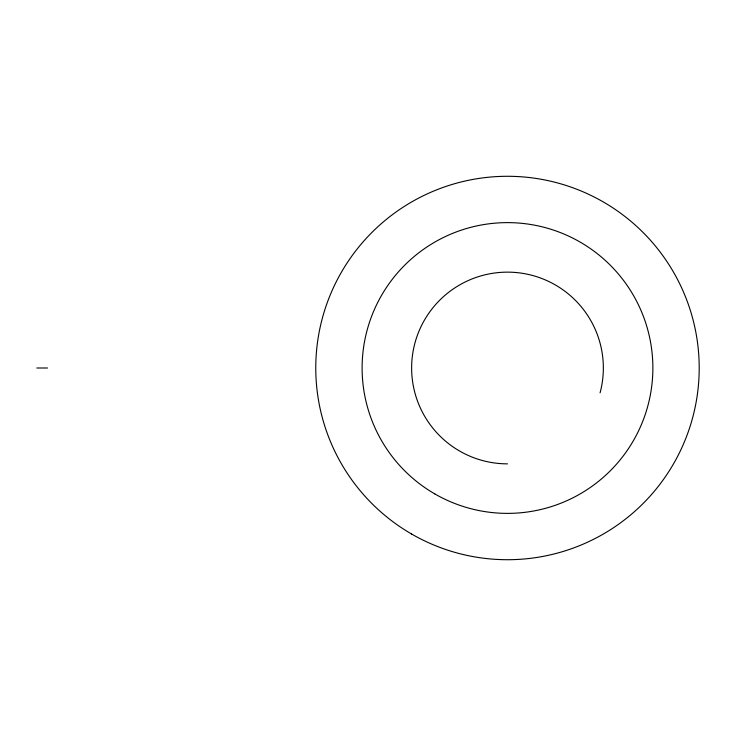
<?xml version="1.0" encoding="UTF-8"?>
<svg xmlns="http://www.w3.org/2000/svg" width="736" height="736" viewBox="0 0 736 736"><rect width="100%" height="100%" fill="white"/><g stroke="black" fill="none" stroke-linecap="round" stroke-linejoin="round"><path stroke-width="1.1" d="M36.8 368L47.509 368M507.481 463.855A95.855 95.855 0 0 1 411.994 359.646A95.855 95.855 0 0 1 524.133 273.599A95.855 95.855 0 0 1 600.079 392.812M411.626 534.032A191.719 191.719 0 0 0 699.2 368A191.719 191.719 0 0 0 411.626 201.968A191.719 191.719 0 0 0 411.626 534.032M434.792 493.902A145.388 145.388 0 0 0 652.869 368A145.388 145.388 0 0 0 434.792 242.098A145.388 145.388 0 0 0 434.792 493.902"/></g></svg>
